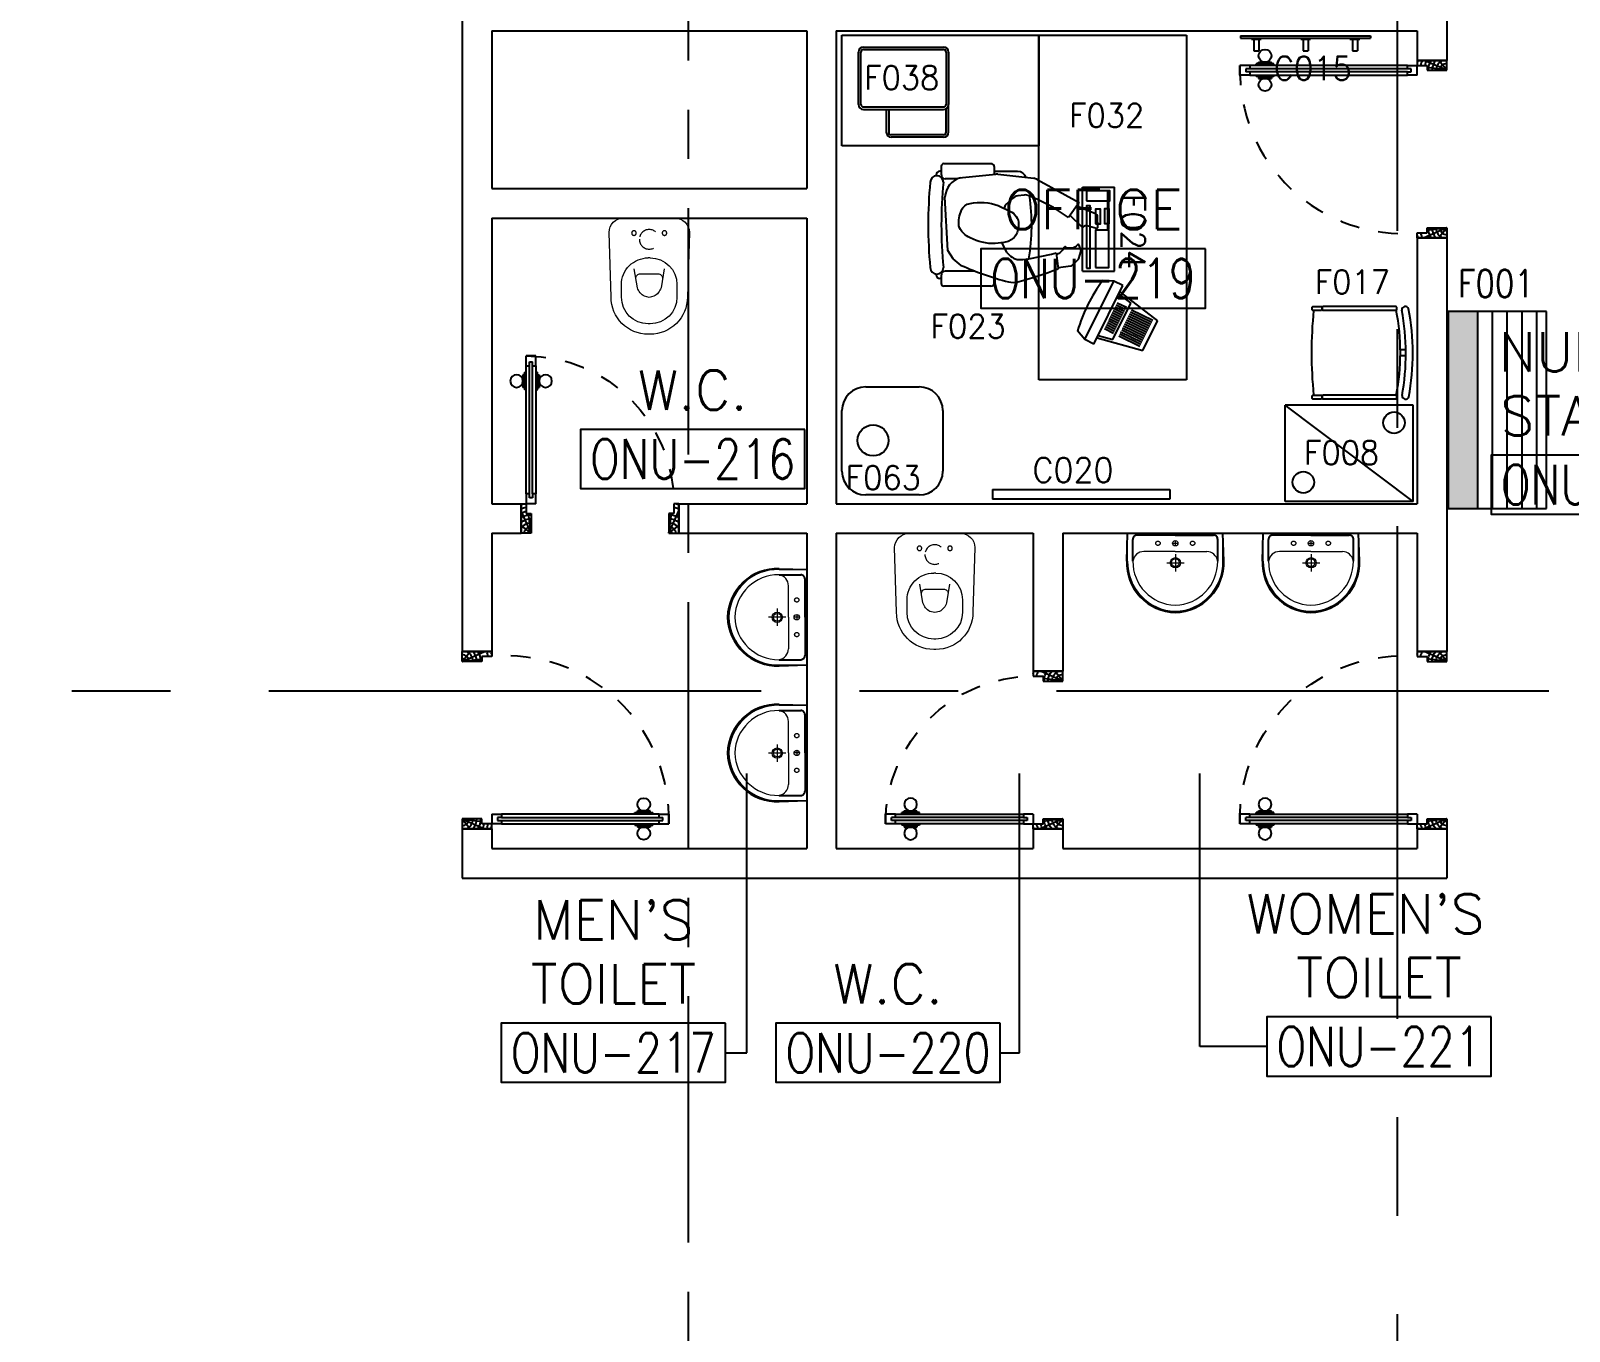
# Model space of a CAD drawing. Extents: x 88852.7 to 88945.7, y 39921.6 to 40001.1.
# Drawn here: x 88868.23 to 88876.04, y 39936.03 to 39942.63 of the extents above; entities that cross this region are included whole.
import ezdxf
from ezdxf.enums import TextEntityAlignment as Align

# ---------------------------------------------------------------- set-up
doc = ezdxf.new("R2010")
doc.units = 0
doc.header["$MEASUREMENT"] = 0
for name, pattern in [('CENTER', [2, 1.25, -0.25, 0.25, -0.25]), ('CENTERX2', [4, 2.5, -0.5, 0.5, -0.5]), ('DASHED', [0.75, 0.5, -0.25]), ('HIDDEN', [0.375, 0.25, -0.125]), ('HIDDEN2', [0.1875, 0.125, -0.0625])]:
    doc.linetypes.add(name, pattern=pattern)
for name, color, linetype in [('A-TEXT', 7, 'CONTINUOUS'), ('AXES', 11, 'CENTERX2'), ('AXES1', 11, 'CENTER'), ('DOOR', 7, 'CONTINUOUS'), ('FIX', 3, 'CONTINUOUS'), ('MEDICAL', 4, 'CONTINUOUS'), ('NON-MEDICAL', 4, 'CONTINUOUS'), ('RM-BOX', 4, 'CONTINUOUS'), ('RM-IND', 7, 'CONTINUOUS'), ('RM-NAME', 2, 'CONTINUOUS'), ('RM-NO', 2, 'CONTINUOUS'), ('WALL', 4, 'CONTINUOUS')]:
    doc.layers.add(name, color=color, linetype=linetype)
doc.styles.add('ROMANS', font='ROMANS.shx', dxfattribs={"width": 0.6})

# ---------------------------------------------------------------- blocks, each defined once
blk = doc.blocks.new('RM1')
at = {"layer": 'RM-BOX'}
blk.add_lwpolyline([(569.9, -200), (-569.9, -200), (-569.9, -500), (569.9, -500)], close=True, dxfattribs=at)
at = {"layer": 'RM-NAME', "style": 'ROMANS'}
for tag, p in [('ROOMNAME1', (0, 323.8)), ('ROOMNAME2', (0, 0))]:
    blk.add_attdef(tag, text='', height=200, dxfattribs=at).set_placement(p, align=Align.MIDDLE)
at = {"layer": 'RM-NO', "style": 'ROMANS', "width": 0.8}
blk.add_attdef('ROOMNO', text='', height=200, dxfattribs=at).set_placement((0, -350), align=Align.MIDDLE)
blk = doc.blocks.new('WC1')
at = {"layer": 'FIX', "lineweight": 20}
for p, q in [((-210, 203.8), (-538, 193.8)), ((-475, 140.8), (-538, 140.8)), ((-137, 0), (-137, 130.8)), ((-727, 4.8), (-727, -4.8)), ((-674, 4.8), (-674, -4.8)), ((-533.7, 24.2), (-539.5, 0)), ((-539.5, 0), (-533.7, -24.2)), ((-394.8, 75.7), (-490.4, 60.1)), ((-339, 4.8), (-339, -4.8)), ((-137, -130.8), (-137, 0)), ((-490.4, -60.1), (-394.8, -75.7)), ((-538, -140.8), (-475, -140.8)), ((-538, -193.8), (-210, -203.8)), ((-213.2, -203.8), (-210, -203.8))]:
    blk.add_line(p, q, dxfattribs=at)
at = {"layer": 'FIX', "linetype": 'Continuous', "lineweight": 20}
blk.add_line((-420.1, -47.3), (-420.4, 44.6), dxfattribs=at)
at = {"layer": 'FIX', "linetype": 'HIDDEN', "lineweight": 20, "ltscale": 0.05}
for centre in [(-213.2, 77.5), (-213.2, -77.5)]:
    blk.add_circle(centre, 11.6, dxfattribs=at)
at = {"layer": 'FIX', "linetype": 'HIDDEN2', "lineweight": 20, "ltscale": 0.3}
blk.add_circle((-245, 0), 49.8, dxfattribs=at)
at = {"layer": 'FIX', "lineweight": 20}
for centre, radius, start, end in [((-538, 4.8), 189, 90, 180), ((-210, 130.8), 73, 360, 90), ((-538, 4.8), 136, 90, 180), ((-475, 4.8), 136, 360, 90), ((-473, -6.9), 68.2, 128.92417, 152.84682), ((-464.4, -17.6), 82, 108.49595, 128.92417), ((-538, -4.8), 189, 180, 270), ((-538, -4.8), 136, 180, 270), ((-473, 6.9), 68.2, 207.15318, 231.07583), ((-464.4, 17.6), 82, 231.07583, 251.50405), ((-475, -4.8), 136, 270, 0), ((-210, -130.8), 73, 270, 0)]:
    blk.add_arc(centre, radius, start, end, dxfattribs=at)
at = {"layer": 'FIX', "linetype": 'Continuous', "lineweight": 20}
for centre, start, end in [((-442.7, 45.5), 357.66621, 91.61215), ((-442.4, -45.6), 268.38785, 2.33379)]:
    blk.add_arc(centre, 22.3, start, end, dxfattribs=at)
blk = doc.blocks.new('LAV1')
at = {"layer": 'FIX', "linetype": 'DASHED', "lineweight": 20, "ltscale": 0.05}
for p, q in [((-0.5, 170), (-0.5, 270)), ((-0.5, 170), (-0.5, 270)), ((49.5, 220), (-50.5, 220))]:
    blk.add_line(p, q, dxfattribs=at)
at = {"layer": 'FIX', "linetype": 'ByBlock', "ltscale": 0.3}
for p, q in [((-280, 210), (-275, 50)), ((-245, 210), (-245, 85)), ((245, 210), (245, 85)), ((280, 210), (275, 50)), ((0, 60), (-220.2, 60)), ((0, 60), (220.2, 60))]:
    blk.add_line(p, q, dxfattribs=at)
at = {"layer": 'FIX', "linetype": 'Continuous', "lineweight": 20}
for p, q in [((-275, 210), (-275, 50)), ((275, 210), (275, 50)), ((0, 155), (-181.4, 155)), ((0, 155), (181.4, 155)), ((0, 50), (-275, 50)), ((0, 50), (-252.5, 50)), ((0, 50), (275, 50)), ((0, 50), (252.5, 50))]:
    blk.add_line(p, q, dxfattribs=at)
at = {"layer": 'FIX', "lineweight": 20}
for p, q in [((15.6, 107.5), (-15.5, 107.5)), ((0, 92), (0, 123))]:
    blk.add_line(p, q, dxfattribs=at)
for centre, radius in [((-0.5, 220), 29.5), ((-0.5, 220), 22.5), ((0, 107.5), 15.5)]:
    blk.add_circle(centre, radius, dxfattribs=at)
at = {"layer": 'FIX', "linetype": 'HIDDEN', "lineweight": 20, "ltscale": 0.05}
for centre in [(-100, 107.5), (100, 107.5)]:
    blk.add_circle(centre, 12.4, dxfattribs=at)
at = {"layer": 'FIX', "linetype": 'ByBlock', "ltscale": 0.3}
for centre, radius, start, end in [((6.9, 220), 287, 91.37765, 182.00641), ((-6.9, 220), 287, 357.99359, 88.62235), ((-220.1, 84.9), 24.9, 179.70214, 269.94861), ((220.1, 84.9), 24.9, 270.05139, 0.29786)]:
    blk.add_arc(centre, radius, start, end, dxfattribs=at)
at = {"layer": 'FIX', "linetype": 'Continuous', "lineweight": 20}
for centre, radius, start, end in [((8.4, 216.7), 283.4, 91.6988, 181.35097), ((7.6, 212.5), 252.7, 91.73281, 180.48842), ((-8.4, 216.7), 283.4, 358.64903, 88.3012), ((-7.6, 212.5), 252.7, 359.51158, 88.26719), ((-179.2, 221.8), 66.9, 190.20056, 268.07863), ((179.2, 221.8), 66.9, 271.92137, 349.79944)]:
    blk.add_arc(centre, radius, start, end, dxfattribs=at)
blk = doc.blocks.new('DOOR90')
at = {"layer": 'DOOR', "linetype": 'ByBlock'}
for p, q in [((0, 0), (-150, 0)), ((-200, -25), (-1000, -25)), ((-200, -42), (-1000, -42)), ((-200, -58), (-1000, -58)), ((-1000, -75), (-200, -75))]:
    blk.add_line(p, q, dxfattribs=at)
at = {"layer": 'DOOR', "color": 0, "linetype": 'ByBlock'}
for p, q in [((-150, 0), (-150, -25)), ((-150, 0), (0, 0)), ((0, -50), (0, 0)), ((-1050, -25), (-1050, -75)), ((-1050, -75), (-1050, -25)), ((-1000, -25), (-1050, -25)), ((-1000, -75), (-1050, -75)), ((-1020, -42), (-1020, -58)), ((-1000, -42), (-1020, -42)), ((-1000, -58), (-1020, -58)), ((-1000, -25), (-1000, -42)), ((-1000, -58), (-1000, -75)), ((-967.6, -25), (-967.6, -17.8)), ((-877.6, -17.8), (-967.6, -17.8)), ((-967.6, -75), (-967.6, -82.2)), ((-955, -17.8), (-955, -8.8)), ((-955, -8.8), (-890.2, -8.8)), ((-955, -17.8), (-890.2, -17.8)), ((-890.2, -17.8), (-890.2, -8.8)), ((-877.6, -25), (-877.6, -17.8)), ((-877.6, -75), (-877.6, -82.2)), ((-200, -42), (-200, -25)), ((-200, -25), (-150, -25)), ((-180, -42), (-200, -42)), ((-200, -75), (-200, -58)), ((-200, -58), (-180, -58)), ((-150, -75), (-200, -75)), ((-180, -58), (-180, -42)), ((-150, -75), (-150, -25)), ((-150, -25), (-100, -25)), ((-100, -25), (-100, -50)), ((-100, -50), (0, -50)), ((-877.6, -82.2), (-967.6, -82.2)), ((-955, -82.2), (-955, -91.2)), ((-955, -82.2), (-890.2, -82.2)), ((-955, -91.2), (-890.2, -91.2)), ((-890.2, -82.2), (-890.2, -91.2)), ((-100, -850), (0, -850)), ((-100, -875), (-100, -850)), ((0, -850), (0, -900)), ((-150, -900), (-150, -875)), ((-150, -875), (-100, -875)), ((0, -900), (-150, -900)), ((-150, -900), (0, -900))]:
    blk.add_line(p, q, dxfattribs=at)
at = {"layer": 'DOOR', "color": 9, "linetype": 'ByBlock'}
for p, q in [((0, -50), (-113.7, 0)), ((0, -50), (-40.1, 0)), ((0, -50), (-100, -36.6)), ((0, -850), (-113.7, -900)), ((0, -850), (-100, -863.4)), ((0, -850), (-40.1, -900))]:
    blk.add_line(p, q, dxfattribs=at)
at = {"layer": 'DOOR', "color": 0, "linetype": 'ByBlock'}
for centre in [(-922.6, 23.5), (-922.6, -123.5)]:
    blk.add_circle(centre, 32.4, dxfattribs=at)
at = {"layer": 'DOOR', "color": 9, "linetype": 'ByBlock'}
for centre, radius, start, end in [((0, -50), 74.4, 137.77643, 180), ((0, -50), 54.4, 113.20738, 180), ((0, -50), 154.4, 161.10529, 166.28577), ((0, -50), 134.4, 158.15985, 169.28002), ((0, -50), 114.4, 154.08384, 167.37743), ((0, -50), 94.4, 148.01819, 180), ((0, -50), 34.4, 90, 180), ((0, -50), 14.4, 90, 180), ((0, -850), 94.4, 180, 211.98181), ((0, -850), 74.4, 180, 222.22357), ((0, -850), 54.4, 180, 246.79262), ((0, -850), 34.4, 180, 270), ((0, -850), 14.4, 180, 270), ((0, -850), 154.4, 193.71423, 198.89471), ((0, -850), 134.4, 190.71998, 201.84015)]:
    blk.add_arc(centre, radius, start, end, dxfattribs=at)
at = {"layer": 'DOOR', "linetype": 'HIDDEN', "ltscale": 0.5}
blk.add_arc((-222.2, -50), 828.2, 178.27012, 275.00304, dxfattribs=at)
blk = doc.blocks.new('DOOR80')
at = {"layer": 'DOOR', "color": 0, "linetype": 'ByBlock'}
for p, q in [((-75, 850), (-75, 900)), ((-75, 900), (-25, 900)), ((-25, 900), (-75, 900)), ((-58, 850), (-58, 870)), ((-42, 870), (-58, 870)), ((-42, 850), (-42, 870)), ((-25, 850), (-25, 900)), ((-91.2, 805), (-91.2, 740.2)), ((-82.2, 805), (-91.2, 805)), ((-82.2, 727.6), (-82.2, 817.6)), ((-75, 817.6), (-82.2, 817.6)), ((-82.2, 805), (-82.2, 740.2)), ((-58, 850), (-75, 850)), ((-25, 850), (-42, 850)), ((-25, 817.6), (-17.8, 817.6)), ((-17.8, 727.6), (-17.8, 817.6)), ((-17.8, 805), (-17.8, 740.2)), ((-17.8, 805), (-8.8, 805)), ((-8.8, 805), (-8.8, 740.2)), ((-82.2, 740.2), (-91.2, 740.2)), ((-75, 727.6), (-82.2, 727.6)), ((-25, 727.6), (-17.8, 727.6)), ((-17.8, 740.2), (-8.8, 740.2)), ((-75, 200), (-58, 200)), ((-75, 150), (-75, 200)), ((-58, 200), (-58, 180)), ((-58, 180), (-42, 180)), ((-42, 200), (-25, 200)), ((-42, 180), (-42, 200)), ((-25, 200), (-25, 150)), ((-800, 150), (-800, 0)), ((-800, 150), (-775, 150)), ((-800, 0), (-800, 150)), ((-775, 150), (-775, 100)), ((-775, 100), (-750, 100)), ((-750, 100), (-750, 0)), ((-75, 150), (-25, 150)), ((-50, 100), (-50, 0)), ((-25, 100), (-50, 100)), ((0, 150), (-25, 150)), ((-25, 150), (-25, 100)), ((0, 0), (0, 150)), ((0, 150), (0, 0)), ((-750, 0), (-800, 0)), ((-50, 0), (0, 0))]:
    blk.add_line(p, q, dxfattribs=at)
at = {"layer": 'DOOR', "linetype": 'ByBlock'}
for p, q in [((-75, 850), (-75, 200)), ((-58, 200), (-58, 850)), ((-42, 200), (-42, 850)), ((-25, 200), (-25, 850))]:
    blk.add_line(p, q, dxfattribs=at)
at = {"layer": 'DOOR', "color": 9, "linetype": 'ByBlock'}
for p, q in [((-750, 0), (-800, 113.7)), ((-750, 0), (-763.4, 100)), ((-50, 0), (0, 113.7)), ((-50, 0), (-36.6, 100)), ((-750, 0), (-800, 40.1)), ((-50, 0), (0, 40.1))]:
    blk.add_line(p, q, dxfattribs=at)
at = {"layer": 'DOOR', "color": 0, "linetype": 'ByBlock'}
for centre in [(-123.5, 772.6), (23.5, 772.6)]:
    blk.add_circle(centre, 32.4, dxfattribs=at)
at = {"layer": 'DOOR', "linetype": 'HIDDEN', "ltscale": 0.5}
blk.add_arc((-25, 150), 750, 90, 180, dxfattribs=at)
at = {"layer": 'DOOR', "color": 9, "linetype": 'ByBlock'}
for centre, radius, start, end in [((-750, 0), 154.4, 103.71423, 108.89471), ((-750, 0), 134.4, 100.71998, 111.84015), ((-750, 0), 94.4, 90, 121.98181), ((-50, 0), 94.4, 58.01819, 90), ((-50, 0), 134.4, 68.15985, 79.28002), ((-50, 0), 114.4, 64.08384, 77.37743), ((-50, 0), 154.4, 71.10529, 76.28577), ((-750, 0), 74.4, 90, 132.22357), ((-750, 0), 54.4, 90, 156.79262), ((-750, 0), 34.4, 90, 180), ((-750, 0), 14.4, 90, 180), ((-50, 0), 74.4, 47.77643, 90), ((-50, 0), 54.4, 23.20738, 90), ((-50, 0), 34.4, 0, 90), ((-50, 0), 14.4, 0, 90)]:
    blk.add_arc(centre, radius, start, end, dxfattribs=at)

msp = doc.modelspace()

# ---------------------------------------------------------------- hatches: boundary and pattern name
at = {"layer": 'NON-MEDICAL'}
msp.add_hatch(color=250, dxfattribs=at).paths.add_polyline_path([(88875.4278, 39940.2051), (88875.5778, 39940.2051), (88875.5778, 39941.2051), (88875.4278, 39941.2051)])

# ---------------------------------------------------------------- linework, layer by layer
at = {"layer": 'AXES'}
for p, q in [((88875.1703, 39921.6153), (88875.1703, 40000.4279)), ((88853.4386, 39939.2796), (88876.9703, 39939.2796))]:
    msp.add_line(p, q, dxfattribs=at)
at = {"layer": 'AXES1'}
msp.add_line((88871.5703, 39928.4796), (88871.5703, 39987.2996), dxfattribs=at)
msp.add_line((88871.5703, 39928.4796), (88871.5703, 39987.2996), dxfattribs=at)
at = {"layer": 'MEDICAL'}
for p, q in [((88873.5715, 39941.8356), (88873.7324, 39941.8356)), ((88873.5715, 39941.4096), (88873.5715, 39941.8356)), ((88873.7324, 39941.4096), (88873.7324, 39941.8356)), ((88873.5715, 39941.4096), (88873.7324, 39941.4096)), ((88873.5821, 39941.0632), (88873.7294, 39941.36)), ((88873.6287, 39941.0401), (88873.7761, 39941.3369)), ((88873.7294, 39941.36), (88873.6722, 39941.3619)), ((88873.7761, 39941.3369), (88873.7294, 39941.36)), ((88873.7547, 39941.2938), (88873.816, 39941.2469)), ((88873.7603, 39941.3051), (88873.9517, 39941.1585)), ((88873.7639, 39941.1643), (88873.717, 39941.1876)), ((88873.7689, 39941.1744), (88873.722, 39941.1977)), ((88873.7245, 39941.0627), (88873.816, 39941.2469)), ((88873.774, 39941.1845), (88873.727, 39941.2079)), ((88873.779, 39941.1947), (88873.732, 39941.218)), ((88873.784, 39941.2048), (88873.7371, 39941.2281)), ((88873.7891, 39941.2149), (88873.7421, 39941.2382)), ((88873.7941, 39941.2251), (88873.7471, 39941.2484)), ((88873.9125, 39941.1284), (88873.8048, 39941.1819)), ((88873.9175, 39941.1385), (88873.8098, 39941.192)), ((88873.9225, 39941.1487), (88873.8148, 39941.2021)), ((88873.9276, 39941.1588), (88873.8199, 39941.2123)), ((88873.5821, 39941.0632), (88873.546, 39941.1076)), ((88873.7287, 39941.0933), (88873.6817, 39941.1167)), ((88873.7337, 39941.1035), (88873.6868, 39941.1268)), ((88873.7387, 39941.1136), (88873.6918, 39941.1369)), ((88873.7438, 39941.1237), (88873.6968, 39941.1471)), ((88873.7488, 39941.1339), (88873.7019, 39941.1572)), ((88873.7538, 39941.144), (88873.7069, 39941.1673)), ((88873.7589, 39941.1541), (88873.7119, 39941.1775)), ((88873.8773, 39941.0575), (88873.7696, 39941.1109)), ((88873.8823, 39941.0676), (88873.7746, 39941.1211)), ((88873.8873, 39941.0777), (88873.7796, 39941.1312)), ((88873.8924, 39941.0879), (88873.7846, 39941.1413)), ((88873.8974, 39941.098), (88873.7897, 39941.1515)), ((88873.9024, 39941.1081), (88873.7947, 39941.1616)), ((88873.9074, 39941.1183), (88873.7997, 39941.1717)), ((88873.877, 39941.008), (88873.9517, 39941.1585)), ((88873.6287, 39941.0401), (88873.5821, 39941.0632)), ((88873.6445, 39941.0719), (88873.877, 39941.008)), ((88873.6501, 39941.0831), (88873.7245, 39941.0627)), ((88873.8622, 39941.0271), (88873.7545, 39941.0805)), ((88873.8672, 39941.0372), (88873.7595, 39941.0907)), ((88873.8722, 39941.0473), (88873.7645, 39941.1008))]:
    msp.add_line(p, q, dxfattribs=at)
for points in [[(88873.5908, 39941.7668), (88873.7101, 39941.7668), (88873.7101, 39941.8184), (88873.5908, 39941.8184)], [(88873.5908, 39941.4248), (88873.6101, 39941.4248), (88873.6101, 39941.741), (88873.5908, 39941.741)], [(88873.7036, 39941.6506), (88873.6843, 39941.6506), (88873.6843, 39941.7281), (88873.7036, 39941.7281)], [(88873.6359, 39941.6506), (88873.6617, 39941.6506), (88873.6617, 39941.7248), (88873.6359, 39941.7248)], [(88873.6359, 39941.4281), (88873.7036, 39941.4281), (88873.7036, 39941.6184), (88873.6359, 39941.6184)]]:
    msp.add_lwpolyline(points, close=True, dxfattribs=at)
msp.add_arc((88874.3378, 39940.8729), 0.8259, 143.69658, 163.49183, dxfattribs=at)
at = {"layer": 'NON-MEDICAL'}
for p, q in [((88872.349, 39942.6085), (88873.349, 39942.6085)), ((88872.349, 39942.046), (88872.349, 39942.6085)), ((88873.349, 39942.6085), (88874.099, 39942.6085)), ((88873.349, 39942.6085), (88874.099, 39942.6085)), ((88873.349, 39942.6085), (88873.349, 39942.046)), ((88873.349, 39940.8585), (88873.349, 39942.6085)), ((88874.099, 39942.6085), (88874.099, 39940.8585)), ((88874.3735, 39942.6049), (88875.0339, 39942.6049)), ((88874.3735, 39942.6049), (88874.3735, 39942.5922)), ((88874.3735, 39942.5922), (88875.0339, 39942.5922)), ((88874.4287, 39942.5922), (88874.4287, 39942.5872)), ((88874.4287, 39942.5872), (88874.4787, 39942.5872)), ((88874.441, 39942.5872), (88874.441, 39942.5287)), ((88874.4664, 39942.5872), (88874.4664, 39942.5287)), ((88874.4787, 39942.5922), (88874.4787, 39942.5872)), ((88874.6787, 39942.5922), (88874.6787, 39942.5872)), ((88874.6787, 39942.5872), (88874.7287, 39942.5872)), ((88874.691, 39942.5872), (88874.691, 39942.5287)), ((88874.7164, 39942.5872), (88874.7164, 39942.5287)), ((88874.7287, 39942.5922), (88874.7287, 39942.5872)), ((88874.9287, 39942.5922), (88874.9287, 39942.5872)), ((88874.9287, 39942.5872), (88874.9787, 39942.5872)), ((88874.941, 39942.5872), (88874.941, 39942.5287)), ((88874.9664, 39942.5872), (88874.9664, 39942.5287)), ((88874.9787, 39942.5922), (88874.9787, 39942.5872)), ((88875.0339, 39942.6049), (88875.0339, 39942.5922)), ((88872.4331, 39942.256), (88872.4331, 39942.5222)), ((88872.4331, 39942.256), (88872.4331, 39942.5222)), ((88872.4456, 39942.256), (88872.4456, 39942.5222)), ((88872.4456, 39942.256), (88872.4456, 39942.5222)), ((88872.4581, 39942.5472), (88872.8656, 39942.5472)), ((88872.4581, 39942.5472), (88872.8656, 39942.5472)), ((88872.4581, 39942.5347), (88872.8656, 39942.5347)), ((88872.4581, 39942.5347), (88872.8656, 39942.5347)), ((88872.8781, 39942.5222), (88872.8781, 39942.256)), ((88872.8781, 39942.5222), (88872.8781, 39942.256)), ((88872.8906, 39942.5222), (88872.8906, 39942.256)), ((88872.8906, 39942.5222), (88872.8906, 39942.256)), ((88874.441, 39942.5287), (88874.4664, 39942.5287)), ((88874.691, 39942.5287), (88874.7164, 39942.5287)), ((88874.941, 39942.5287), (88874.9664, 39942.5287)), ((88872.4581, 39942.2435), (88872.8656, 39942.2435)), ((88872.4581, 39942.2435), (88872.8656, 39942.2435)), ((88872.4581, 39942.231), (88872.8656, 39942.231)), ((88872.4581, 39942.231), (88872.8656, 39942.231)), ((88872.5743, 39942.231), (88872.5743, 39942.1147)), ((88872.5743, 39942.231), (88872.5743, 39942.1147)), ((88872.5868, 39942.231), (88872.5868, 39942.1147)), ((88872.5868, 39942.231), (88872.5868, 39942.1147)), ((88872.8781, 39942.1147), (88872.8781, 39942.2343)), ((88872.8781, 39942.1147), (88872.8781, 39942.2343)), ((88872.8906, 39942.1147), (88872.8906, 39942.256)), ((88872.8906, 39942.1147), (88872.8906, 39942.256)), ((88873.349, 39942.046), (88872.349, 39942.046)), ((88872.8656, 39942.1022), (88872.5993, 39942.1022)), ((88872.8656, 39942.1022), (88872.5993, 39942.1022)), ((88872.8656, 39942.0897), (88872.5993, 39942.0897)), ((88872.8656, 39942.0897), (88872.5993, 39942.0897)), ((88872.8273, 39941.8945), (88872.8273, 39941.8978)), ((88872.8539, 39941.9174), (88872.8469, 39941.9174)), ((88872.8539, 39941.8982), (88872.8539, 39941.9426)), ((88873.1046, 39941.9556), (88872.8669, 39941.9556)), ((88872.9511, 39941.8838), (88872.9619, 39941.8851)), ((88872.9619, 39941.8851), (88873.1299, 39941.9024)), ((88873.1237, 39941.9018), (88873.1237, 39941.9365)), ((88873.2411, 39941.9156), (88873.1237, 39941.9156)), ((88873.1403, 39941.9023), (88873.323, 39941.8813)), ((88872.9374, 39941.8791), (88872.8729, 39941.8791)), ((88873.3406, 39941.8757), (88873.5545, 39941.7579)), ((88872.8871, 39941.5146), (88872.8723, 39941.7864)), ((88873.1785, 39941.7452), (88873.1733, 39941.7293)), ((88873.2158, 39941.7795), (88873.1785, 39941.7452)), ((88873.2752, 39941.7963), (88873.2417, 39941.7917)), ((88873.3482, 39941.7712), (88873.3014, 39941.7924)), ((88873.4227, 39941.7332), (88873.3482, 39941.7712)), ((88873.4993, 39941.682), (88873.4227, 39941.7332)), ((88873.5545, 39941.7579), (88873.4993, 39941.682)), ((88872.9139, 39941.4718), (88872.8871, 39941.5146)), ((88873.1614, 39941.5546), (88873.1743, 39941.5259)), ((88873.1743, 39941.5259), (88873.184, 39941.5073)), ((88873.184, 39941.5073), (88873.1984, 39941.4921)), ((88873.2983, 39941.4731), (88873.4141, 39941.4965)), ((88873.4128, 39941.4965), (88873.4365, 39941.5026)), ((88873.4365, 39941.5026), (88873.4472, 39941.4221)), ((88872.9553, 39941.4393), (88872.9139, 39941.4718)), ((88873.2657, 39941.4693), (88873.2679, 39941.4697)), ((88873.2679, 39941.4697), (88873.2983, 39941.4731)), ((88872.8273, 39941.392), (88872.8273, 39941.3952)), ((88872.8539, 39941.3723), (88872.8469, 39941.3723)), ((88872.8539, 39941.3471), (88872.8539, 39941.3916)), ((88873.0238, 39941.4106), (88872.8729, 39941.4106)), ((88873.1237, 39941.3532), (88873.1237, 39941.3757)), ((88873.1046, 39941.3341), (88872.8669, 39941.3341)), ((88874.7909, 39941.2308), (88874.7876, 39941.2276)), ((88874.7876, 39941.2141), (88874.7876, 39941.2276)), ((88874.7876, 39941.2141), (88874.7909, 39941.2108)), ((88875.1644, 39941.2308), (88874.7909, 39941.2308)), ((88875.1644, 39941.2108), (88874.7909, 39941.2108)), ((88875.1676, 39941.2276), (88875.1644, 39941.2308)), ((88875.1676, 39941.2141), (88875.1644, 39941.2108)), ((88875.1676, 39941.2141), (88875.1676, 39941.2276)), ((88875.4278, 39941.2051), (88875.4278, 39940.2051)), ((88875.9278, 39941.2051), (88875.4278, 39941.2051)), ((88875.5778, 39940.2051), (88875.5778, 39941.2051)), ((88875.6528, 39940.2051), (88875.6528, 39941.2051)), ((88875.7278, 39940.2051), (88875.7278, 39941.2051)), ((88875.8028, 39940.2051), (88875.8028, 39941.2051)), ((88875.8778, 39940.2051), (88875.8778, 39941.2051)), ((88875.9278, 39940.2051), (88875.9278, 39941.2051)), ((88875.2129, 39941.0106), (88875.1848, 39941.0107)), ((88875.2128, 39940.9801), (88875.1848, 39940.9801)), ((88872.4696, 39940.8228), (88872.7412, 39940.8228)), ((88874.099, 39940.8585), (88873.349, 39940.8585)), ((88875.2506, 39940.7307), (88874.6006, 39940.7307)), ((88874.6006, 39940.2407), (88874.6006, 39940.7307)), ((88875.2506, 39940.2407), (88874.6006, 39940.7307)), ((88874.7909, 39940.7808), (88874.7876, 39940.7776)), ((88874.7876, 39940.7641), (88874.7876, 39940.7776)), ((88874.7876, 39940.7641), (88874.7909, 39940.7608)), ((88875.1644, 39940.7808), (88874.7909, 39940.7808)), ((88875.1644, 39940.7608), (88874.7909, 39940.7608)), ((88875.1676, 39940.7776), (88875.1644, 39940.7808)), ((88875.1676, 39940.7641), (88875.1644, 39940.7608)), ((88875.1676, 39940.7641), (88875.1676, 39940.7776)), ((88875.2506, 39940.2407), (88875.2506, 39940.7307)), ((88872.3493, 39940.3945), (88872.3493, 39940.7025)), ((88872.8615, 39940.7025), (88872.8615, 39940.3945)), ((88872.7412, 39940.2742), (88872.4696, 39940.2742)), ((88873.1143, 39940.3025), (88874.0143, 39940.3025)), ((88873.1143, 39940.3025), (88873.1143, 39940.2525)), ((88874.0143, 39940.2525), (88873.1143, 39940.2525)), ((88874.0143, 39940.3025), (88874.0143, 39940.2525)), ((88875.2506, 39940.2407), (88874.6006, 39940.2407)), ((88875.4278, 39940.2051), (88875.9278, 39940.2051))]:
    msp.add_line(p, q, dxfattribs=at)
for points in [[(88873.1273, 39941.5499, -0.128062), (88873.0003, 39941.5797, -0.215717), (88872.9424, 39941.6405), (88872.9431, 39941.6702), (88872.9466, 39941.6909), (88872.9556, 39941.7191, -0.242433), (88872.9998, 39941.7543, -0.136513), (88873.1426, 39941.7432), (88873.202, 39941.7153, -0.297129), (88873.2463, 39941.6475, -0.138986), (88873.2322, 39941.5935, -0.105167), (88873.2116, 39941.5703), (88873.1929, 39941.5606), (88873.1708, 39941.5558), (88873.1274, 39941.5503)], [(88873.5077, 39941.6931), (88873.5676, 39941.6342, 0.445833), (88873.5758, 39941.6347), (88873.5771, 39941.6363, -0.30427), (88873.5946, 39941.642), (88873.6418, 39941.6284, 0.509983), (88873.6488, 39941.6339), (88873.6469, 39941.6863, 0.292523), (88873.6368, 39941.701), (88873.5422, 39941.7407)], [(88873.4465, 39941.4287), (88873.5106, 39941.4364, 0.166504), (88873.519, 39941.4405), (88873.5479, 39941.4691, 0.116666), (88873.5514, 39941.4747), (88873.5629, 39941.5088, 0.181583), (88873.5626, 39941.5189), (88873.553, 39941.5421, 0.566275), (88873.5449, 39941.5433, -0.372711), (88873.4842, 39941.5329, 0.458371), (88873.4773, 39941.5307, -0.210622), (88873.4378, 39941.4932)]]:
    msp.add_lwpolyline(points, format="xyb", dxfattribs=at)
for points in [[(88874.7844, 39941.2108), (88874.7409, 39941.2108), (88874.7376, 39941.2141), (88874.7376, 39941.2276), (88874.7409, 39941.2308), (88874.7844, 39941.2308), (88874.7876, 39941.2276), (88874.7876, 39941.2141)], [(88874.7844, 39940.7608), (88874.7409, 39940.7608), (88874.7376, 39940.7641), (88874.7376, 39940.7776), (88874.7409, 39940.7808), (88874.7844, 39940.7808), (88874.7876, 39940.7776), (88874.7876, 39940.7641)]]:
    msp.add_lwpolyline(points, close=True, dxfattribs=at)
for centre, radius in [((88875.1528, 39940.6407), 0.0545), ((88872.507, 39940.5511), 0.0787), ((88874.6924, 39940.3385), 0.0545)]:
    msp.add_circle(centre, radius, dxfattribs=at)
for centre, radius, start, end in [((88872.4581, 39942.5222), 0.025, 90, 180), ((88872.4581, 39942.5222), 0.025, 90, 180), ((88872.4581, 39942.5222), 0.0125, 90, 180), ((88872.4581, 39942.5222), 0.0125, 90, 180), ((88872.8656, 39942.5222), 0.025, 0, 90), ((88872.8656, 39942.5222), 0.025, 0, 90), ((88872.8656, 39942.5222), 0.0125, 0, 90), ((88872.8656, 39942.5222), 0.0125, 0, 90), ((88872.4581, 39942.256), 0.025, 180, 270), ((88872.4581, 39942.256), 0.025, 180, 270), ((88872.4581, 39942.256), 0.0125, 180, 270), ((88872.4581, 39942.256), 0.0125, 180, 270), ((88872.8656, 39942.256), 0.0125, 270, 0), ((88872.8656, 39942.256), 0.0125, 270, 0), ((88872.8656, 39942.256), 0.025, 270, 0), ((88872.8656, 39942.256), 0.025, 270, 0), ((88872.5993, 39942.1147), 0.025, 180, 270), ((88872.5993, 39942.1147), 0.025, 180, 270), ((88872.5993, 39942.1147), 0.0125, 180, 270), ((88872.5993, 39942.1147), 0.0125, 180, 270), ((88872.8656, 39942.1147), 0.025, 270, 0), ((88872.8656, 39942.1147), 0.025, 270, 0), ((88872.8656, 39942.1147), 0.0125, 270, 0), ((88872.8656, 39942.1147), 0.0125, 270, 0), ((88872.8311, 39941.8611), 0.0336, 0, 180), ((88872.8469, 39941.8978), 0.0196, 90, 180), ((88872.8669, 39941.9426), 0.0131, 90, 180), ((88872.8729, 39941.8982), 0.019, 180, 270), ((88872.978, 39941.7814), 0.1058, 104.70655, 177.32506), ((88873.1046, 39941.9365), 0.0191, 0, 90), ((88873.1348, 39941.8549), 0.0478, 83.43344, 95.86997), ((88873.2411, 39941.8685), 0.0471, 21.40875, 90), ((88875.0219, 39941.6449), 2.235, 174.44787, 185.55213), ((88875.0221, 39941.6449), 2.1683, 174.2765, 185.7235), ((88873.3176, 39941.8338), 0.0478, 61.15891, 83.43344), ((88873.2481, 39941.7443), 0.0478, 97.75503, 132.61873), ((88873.2816, 39941.7489), 0.0478, 65.5623, 97.75503), ((88872.2902, 39941.6449), 1.0227, 350.33141, 8.27601), ((88872.8311, 39941.4286), 0.0336, 180, 0), ((88873.5546, 39942.7707), 1.46, 245.76561, 255.70768), ((88873.2538, 39941.5449), 0.0765, 223.62382, 278.92866), ((88872.6997, 39943.3897), 2.1048, 284.943, 290.80249), ((88872.8469, 39941.392), 0.0196, 180, 270), ((88872.8729, 39941.3916), 0.019, 90, 180), ((88872.8669, 39941.3471), 0.0131, 180, 270), ((88873.1046, 39941.3532), 0.0191, 270, 0), ((88873.2178, 39941.4485), 0.0956, 255.70768, 284.943), ((88876.9252, 39940.9958), 2.1916, 174.36999, 185.63001), ((88874.041, 39940.9958), 1.1438, 349.16569, 10.83431), ((88875.2099, 39941.2126), 0.018, 22.35344, 180.55688), ((88874.0348, 39940.9911), 1.178, 349.5839, 10.82925), ((88874.0349, 39940.9911), 1.2133, 349.57711, 10.84799), ((88872.4696, 39940.7025), 0.1203, 90, 180), ((88872.7412, 39940.7025), 0.1203, 0, 90), ((88875.2115, 39940.7785), 0.018, 179.44312, 337.64656), ((88872.4696, 39940.3945), 0.1203, 180, 270), ((88872.7412, 39940.3945), 0.1203, 270, 0)]:
    msp.add_arc(centre, radius, start, end, dxfattribs=at)
at = {"layer": 'RM-IND'}
for p, q in [((88871.8665, 39937.4432), (88871.8665, 39938.8603)), ((88873.2515, 39937.4432), (88873.2515, 39938.8603)), ((88874.1663, 39937.4747), (88874.1663, 39938.8603)), ((88871.7583, 39937.4432), (88871.8665, 39937.4432)), ((88873.1528, 39937.4432), (88873.2515, 39937.4432)), ((88874.5066, 39937.4747), (88874.1663, 39937.4747))]:
    msp.add_line(p, q, dxfattribs=at)
at = {"layer": 'WALL', "linetype": 'ByBlock'}
for p, q in [((88875.4203, 39943.2796), (88875.4203, 39942.4796)), ((88875.2703, 39942.6296), (88875.2703, 39942.4796)), ((88875.2703, 39941.5796), (88875.2703, 39940.2296)), ((88875.4203, 39941.5796), (88875.4203, 39939.4796)), ((88870.5703, 39940.2296), (88870.7203, 39940.2296)), ((88870.7203, 39940.0796), (88870.7203, 39940.2296)), ((88871.5203, 39940.0796), (88871.5203, 39940.2296)), ((88871.5203, 39940.2296), (88872.1703, 39940.2296)), ((88872.3203, 39940.2296), (88875.2703, 39940.2296)), ((88870.5703, 39940.0796), (88870.7203, 39940.0796)), ((88871.5203, 39940.0796), (88872.1703, 39940.0796)), ((88872.3203, 39940.0796), (88873.3203, 39940.0796)), ((88873.4703, 39940.0796), (88875.2703, 39940.0796)), ((88875.2703, 39940.0796), (88875.2703, 39939.4796)), ((88870.5703, 39939.4796), (88870.4203, 39939.4796)), ((88875.2703, 39939.4796), (88875.4203, 39939.4796)), ((88873.4703, 39939.3796), (88873.3203, 39939.3796)), ((88870.5703, 39938.5796), (88870.4203, 39938.5796)), ((88873.4703, 39938.5796), (88873.3203, 39938.5796)), ((88875.2703, 39938.5796), (88875.4203, 39938.5796)), ((88875.2703, 39938.5796), (88875.2703, 39938.4796)), ((88875.4203, 39938.5796), (88875.4203, 39938.3296)), ((88870.5703, 39938.4796), (88872.1703, 39938.4796)), ((88872.3203, 39938.4796), (88873.3203, 39938.4796)), ((88873.4703, 39938.4796), (88875.2703, 39938.4796)), ((88870.4203, 39938.3296), (88875.4203, 39938.3296))]:
    msp.add_line(p, q, dxfattribs=at)
at = {"layer": 'WALL'}
for p, q in [((88870.4203, 39942.9296), (88870.4203, 39939.4796)), ((88870.5703, 39942.6296), (88870.5703, 39941.8296)), ((88870.5703, 39942.6296), (88872.1703, 39942.6296)), ((88872.1703, 39942.6296), (88872.1703, 39941.8296)), ((88872.3203, 39942.6296), (88872.3203, 39940.2296)), ((88872.3203, 39942.6296), (88875.2703, 39942.6296)), ((88875.2703, 39942.4796), (88875.4203, 39942.4796)), ((88870.5703, 39941.8296), (88872.1703, 39941.8296)), ((88870.5703, 39941.6796), (88870.5703, 39940.2296)), ((88870.5703, 39941.6796), (88872.1703, 39941.6796)), ((88872.1703, 39941.6796), (88872.1703, 39940.2296)), ((88875.2703, 39941.5796), (88875.4203, 39941.5796)), ((88870.5703, 39940.0796), (88870.5703, 39939.4796)), ((88872.1703, 39940.0796), (88872.1703, 39938.4796)), ((88872.3203, 39940.0796), (88872.3203, 39938.4796)), ((88873.3203, 39940.0796), (88873.3203, 39939.3796)), ((88873.4703, 39940.0796), (88873.4703, 39939.3796)), ((88870.4203, 39938.5796), (88870.4203, 39938.3296)), ((88870.5703, 39938.5796), (88870.5703, 39938.4796)), ((88873.3203, 39938.5796), (88873.3203, 39938.4796)), ((88873.4703, 39938.5796), (88873.4703, 39938.4796))]:
    msp.add_line(p, q, dxfattribs=at)

# ---------------------------------------------------------------- block references
at = {"layer": 'DOOR', "color": 0, "linetype": 'Continuous', "yscale": 0.000999999996565748, "zscale": 0.001}
for name, p, xscale in [('DOOR90', (88875.4203, 39942.4796), 0.001000000003841706), ('DOOR80', (88870.7203, 39940.0796), -0.001000000003841706)]:
    msp.add_blockref(name, p, dxfattribs=dict(at, xscale=xscale))
for name, p, xscale, rotation in [('DOOR90', (88870.4203, 39938.5796), 0.001000000003841706, 180), ('DOOR90', (88875.4203, 39938.5796), -0.001000000003841706, 180), ('DOOR80', (88873.4703, 39938.5796), -0.000999999996565748, 90)]:
    msp.add_blockref(name, p, dxfattribs=dict(at, xscale=xscale, rotation=rotation))
at = {"layer": 'FIX'}
for name, p, xscale, yscale, zscale, rotation in [('WC1', (88871.3703, 39941.8166), -0.000999999996565748, 0.000999999996565748, 0.001, 270), ('WC1', (88872.8203, 39940.2166), -0.000999999996565748, 0.000999999996565748, 0.001, 270), ('LAV1', (88874.0419, 39940.1236), 0.0008800000068731606, 0.000879999999597203, 0.00087999999978, 180), ('LAV1', (88874.7309, 39940.1236), 0.0008800000068731606, 0.000879999999597203, 0.00087999999978, 180), ('LAV1', (88872.2143, 39939.6535), 0.000879999999597203, 0.000879999999597203, 0.00087999999978, 90), ('LAV1', (88872.2143, 39938.9645), 0.000879999999597203, 0.000879999999597203, 0.00087999999978, 90)]:
    msp.add_blockref(name, p, dxfattribs=dict(at, xscale=xscale, yscale=yscale, zscale=zscale, rotation=rotation))
at = {"layer": 'RM-NO', "xscale": 0.001000000003841706, "yscale": 0.000999999996565748, "zscale": 0.001}
for p, values in [((88873.6246, 39941.7228), {'ROOMNO': 'ONU-219', 'ROOMNAME2': 'OFFICE'}), ((88876.2165, 39940.6763), {'ROOMNO': 'ONU-222', 'ROOMNAME2': 'STATION', 'ROOMNAME1': 'NURSES'}), ((88871.5907, 39940.8066), {'ROOMNO': 'ONU-216', 'ROOMNAME2': 'W.C.'}), ((88871.1884, 39937.7932), {'ROOMNO': 'ONU-217', 'ROOMNAME2': 'TOILET', 'ROOMNAME1': "MEN'S"}), ((88875.0764, 39937.8247), {'ROOMNO': 'ONU-221', 'ROOMNAME2': 'TOILET', 'ROOMNAME1': "WOMEN'S "}), ((88872.5829, 39937.7932), {'ROOMNO': 'ONU-220', 'ROOMNAME2': 'W.C.'})]:
    msp.add_blockref('RM1', p, dxfattribs=at).add_auto_attribs(values)

# ---------------------------------------------------------------- texts
at = {"layer": 'A-TEXT', "color": 7, "ltscale": 400, "style": 'ROMANS'}
for s, height, width, p in [('F038', 0.12, 0.95, (88872.4626, 39942.3322)), ('C015', 0.12, 0.95, (88874.5426, 39942.3797)), ('F032', 0.12, 0.95, (88873.5034, 39942.1407)), ('F017', 0.12, 0.95, (88874.7509, 39941.2953)), ('F001', 0.13824, 0.833974, (88875.4773, 39941.2777)), ('F023', 0.12, 0.95, (88872.8001, 39941.0705)), ('F008', 0.12, 0.95, (88874.6962, 39940.4287)), ('F063', 0.12, 0.95, (88872.3687, 39940.3018)), ('C020', 0.125, 0.95, (88873.3163, 39940.3377))]:
    msp.add_text(s, height=height, dxfattribs=dict(at, width=width)).set_placement(p)
at = {"layer": 'A-TEXT', "color": 7, "ltscale": 400, "style": 'ROMANS', "width": 0.95}
msp.add_text('F024', height=0.12, rotation=270, dxfattribs=at).set_placement((88873.7681, 39941.8018))

doc.saveas('drawing.dxf')
